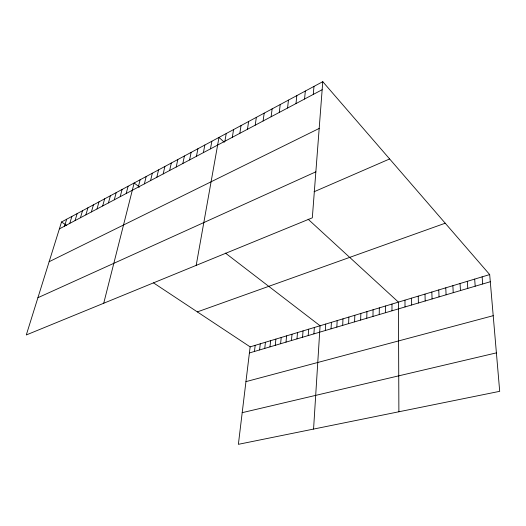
<?xml version="1.0" encoding="UTF-8"?>
<svg xmlns="http://www.w3.org/2000/svg" width="526" height="526" viewBox="0 0 526 526"><rect width="100%" height="100%" fill="white"/><g stroke="black" fill="none" stroke-linecap="round" stroke-linejoin="round"><path stroke-width="0.79" d="M391.975 310.8L391.988 304.061M385.565 312.7L385.617 305.981M379.233 314.574L379.312 307.888M372.967 316.422L373.085 309.761M366.773 318.256L366.931 311.622M360.652 320.064L360.843 313.457M354.603 321.853L354.82 315.278M348.613 323.621L348.87 317.073M342.696 325.37L342.985 318.848M336.844 327.1L337.159 320.604M331.058 328.816L331.406 322.339M325.338 330.506L325.712 324.055M313.568 429.078L320.078 325.758L225.444 253.091M313.904 333.885L314.338 327.488M308.203 335.568L308.663 329.204M302.562 337.238L303.048 330.893M322.773 81.675L312.326 217.817L26.3 334.95L61.535 221.985L322.773 81.675L489.68 274.579L499.7 391.324L238.377 444.325L250.139 346.864L153.526 282.889M296.98 338.889L297.499 332.57M291.463 340.519L292.009 334.227M313.286 94.424L313.976 86.402M286.006 342.13L286.578 335.871M304.567 99.039L305.323 91.044M280.608 343.728L281.2 337.488M275.269 345.306L275.887 339.092M295.993 103.583L296.815 95.614M269.983 346.871L270.627 340.677M264.756 348.416L265.426 342.248M287.571 108.04L288.452 100.104M259.588 349.941L260.278 343.8M254.466 351.453L255.182 345.339M279.28 112.432L280.226 104.523M271.127 116.752L272.133 108.869M263.112 120.993L264.177 113.149M255.222 125.175L256.34 117.351M247.463 129.284L248.634 121.493M239.823 133.328L241.046 125.569M232.308 137.312L233.577 129.58M224.904 141.231L226.226 133.525M196.185 265.38L218.994 137.411L224.28 142.263M210.453 148.884L211.866 141.244M203.391 152.625L204.844 145.012M196.435 156.307L197.934 148.726M189.59 159.937L191.122 152.382M182.838 163.507L184.416 155.985M176.197 167.031L177.808 159.529M169.648 170.496L171.298 163.027M163.191 173.915L164.881 166.479M156.833 177.282L158.556 169.872M150.567 180.602L152.323 173.218M144.394 183.87L146.175 176.519M138.305 187.098L140.12 179.774M103.721 303.246L134.15 182.982L139.508 187.098M126.207 193.502L128.081 186.243M120.198 196.685L122.098 189.452M114.273 199.821L116.207 192.621M108.435 202.918L110.394 195.744M102.675 205.962L104.661 198.821M97.001 208.973L99.006 201.852M91.399 211.939L93.431 204.851M85.883 214.858L87.934 207.803M80.439 217.744L82.51 210.716M75.067 220.591L77.158 213.589M69.767 223.392L71.884 216.423M64.534 226.167L66.671 219.224M59.379 228.895L322.155 89.722M49.142 261.718L319.183 128.436M37.918 297.709L315.856 171.824M314.075 191.76L389.635 158.951M197.335 311.898L445.233 223.208M250.139 346.864L489.68 274.579M249.403 352.953L490.298 281.739M245.944 381.639L493.21 315.685M242.197 412.667L496.399 352.874M61.535 221.985L66.749 225.437M308.105 219.21L398.438 302.115L398.886 411.773M482.132 276.86L482.697 283.981M474.676 279.109L475.188 286.203M467.318 281.331L467.778 288.393M460.046 283.527L460.46 290.556M452.866 285.69L453.234 292.693M445.772 287.834L446.094 294.803M438.763 289.944L439.039 296.888M431.839 292.035L432.07 298.952M425.001 294.1L425.186 300.984M418.242 296.138L418.387 302.996M411.562 298.157L411.667 304.981M404.961 300.149L405.027 306.947"/></g></svg>
